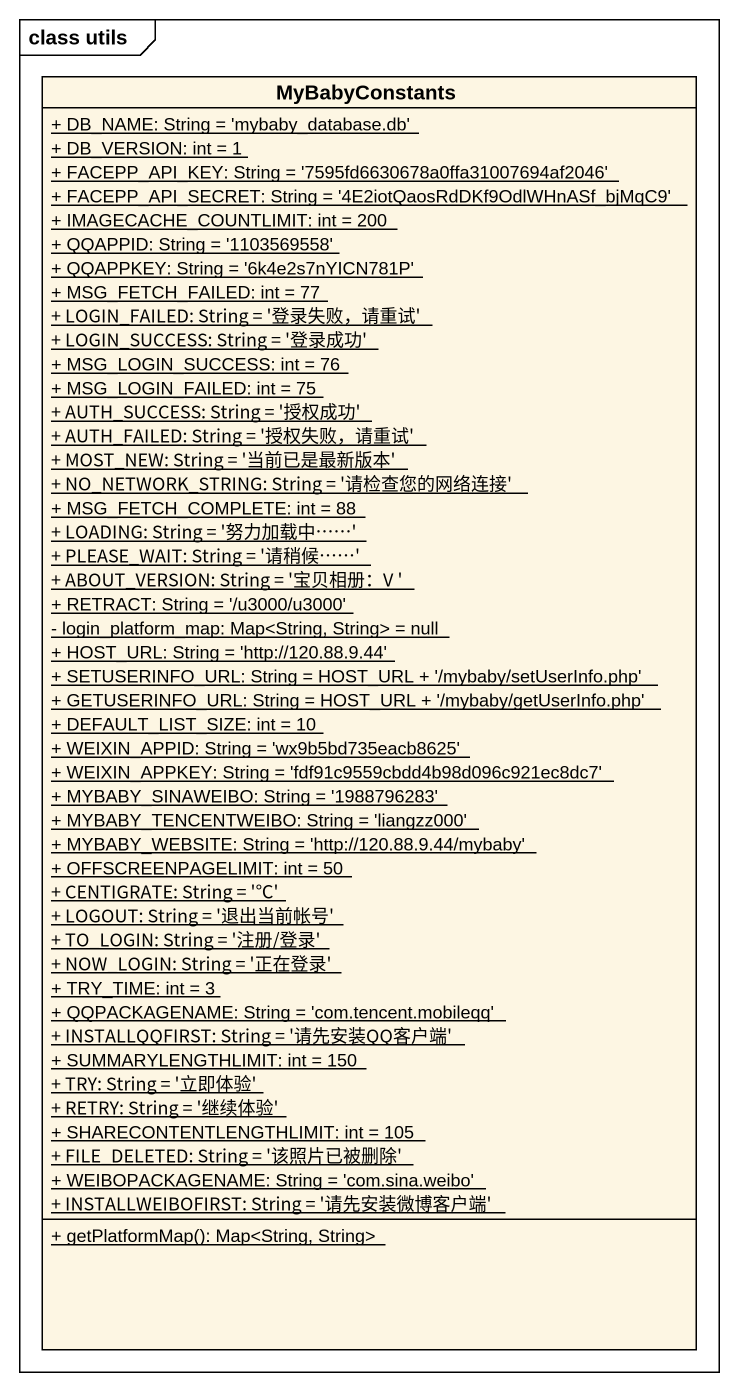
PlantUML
@startuml
mainframe class utils
hide circle
hide empty members
skinparam classAttributeIconSize 0
class MyBabyConstants {
  {static} + DB_NAME: String = 'mybaby_database.db'
  {static} + DB_VERSION: int = 1
  {static} + FACEPP_API_KEY: String = '7595fd6630678a0ffa31007694af2046'
  {static} + FACEPP_API_SECRET: String = '4E2iotQaosRdDKf9OdlWHnASf_bjMqC9'
  {static} + IMAGECACHE_COUNTLIMIT: int = 200
  {static} + QQAPPID: String = '1103569558'
  {static} + QQAPPKEY: String = '6k4e2s7nYICN781P'
  {static} + MSG_FETCH_FAILED: int = 77
  {static} + LOGIN_FAILED: String = '登录失败，请重试'
  {static} + LOGIN_SUCCESS: String = '登录成功'
  {static} + MSG_LOGIN_SUCCESS: int = 76
  {static} + MSG_LOGIN_FAILED: int = 75
  {static} + AUTH_SUCCESS: String = '授权成功'
  {static} + AUTH_FAILED: String = '授权失败，请重试'
  {static} + MOST_NEW: String = '当前已是最新版本'
  {static} + NO_NETWORK_STRING: String = '请检查您的网络连接'
  {static} + MSG_FETCH_COMPLETE: int = 88
  {static} + LOADING: String = '努力加载中……'
  {static} + PLEASE_WAIT: String = '请稍候……'
  {static} + ABOUT_VERSION: String = '宝贝相册：V '
  {static} + RETRACT: String = '/u3000/u3000'
  {static} - login_platform_map: Map<String, String> = null
  {static} + HOST_URL: String = 'http://120.88.9.44'
  {static} + SETUSERINFO_URL: String = HOST_URL + '/mybaby/setUserInfo.php'
  {static} + GETUSERINFO_URL: String = HOST_URL + '/mybaby/getUserInfo.php'
  {static} + DEFAULT_LIST_SIZE: int = 10
  {static} + WEIXIN_APPID: String = 'wx9b5bd735eacb8625'
  {static} + WEIXIN_APPKEY: String = 'fdf91c9559cbdd4b98d096c921ec8dc7'
  {static} + MYBABY_SINAWEIBO: String = '1988796283'
  {static} + MYBABY_TENCENTWEIBO: String = 'liangzz000'
  {static} + MYBABY_WEBSITE: String = 'http://120.88.9.44/mybaby'
  {static} + OFFSCREENPAGELIMIT: int = 50
  {static} + CENTIGRATE: String = '℃'
  {static} + LOGOUT: String = '退出当前帐号'
  {static} + TO_LOGIN: String = '注册/登录'
  {static} + NOW_LOGIN: String = '正在登录'
  {static} + TRY_TIME: int = 3
  {static} + QQPACKAGENAME: String = 'com.tencent.mobileqq'
  {static} + INSTALLQQFIRST: String = '请先安装QQ客户端'
  {static} + SUMMARYLENGTHLIMIT: int = 150
  {static} + TRY: String = '立即体验'
  {static} + RETRY: String = '继续体验'
  {static} + SHARECONTENTLENGTHLIMIT: int = 105
  {static} + FILE_DELETED: String = '该照片已被删除'
  {static} + WEIBOPACKAGENAME: String = 'com.sina.weibo'
  {static} + INSTALLWEIBOFIRST: String = '请先安装微博客户端'
  {static} + getPlatformMap(): Map<String, String>
}
@enduml
